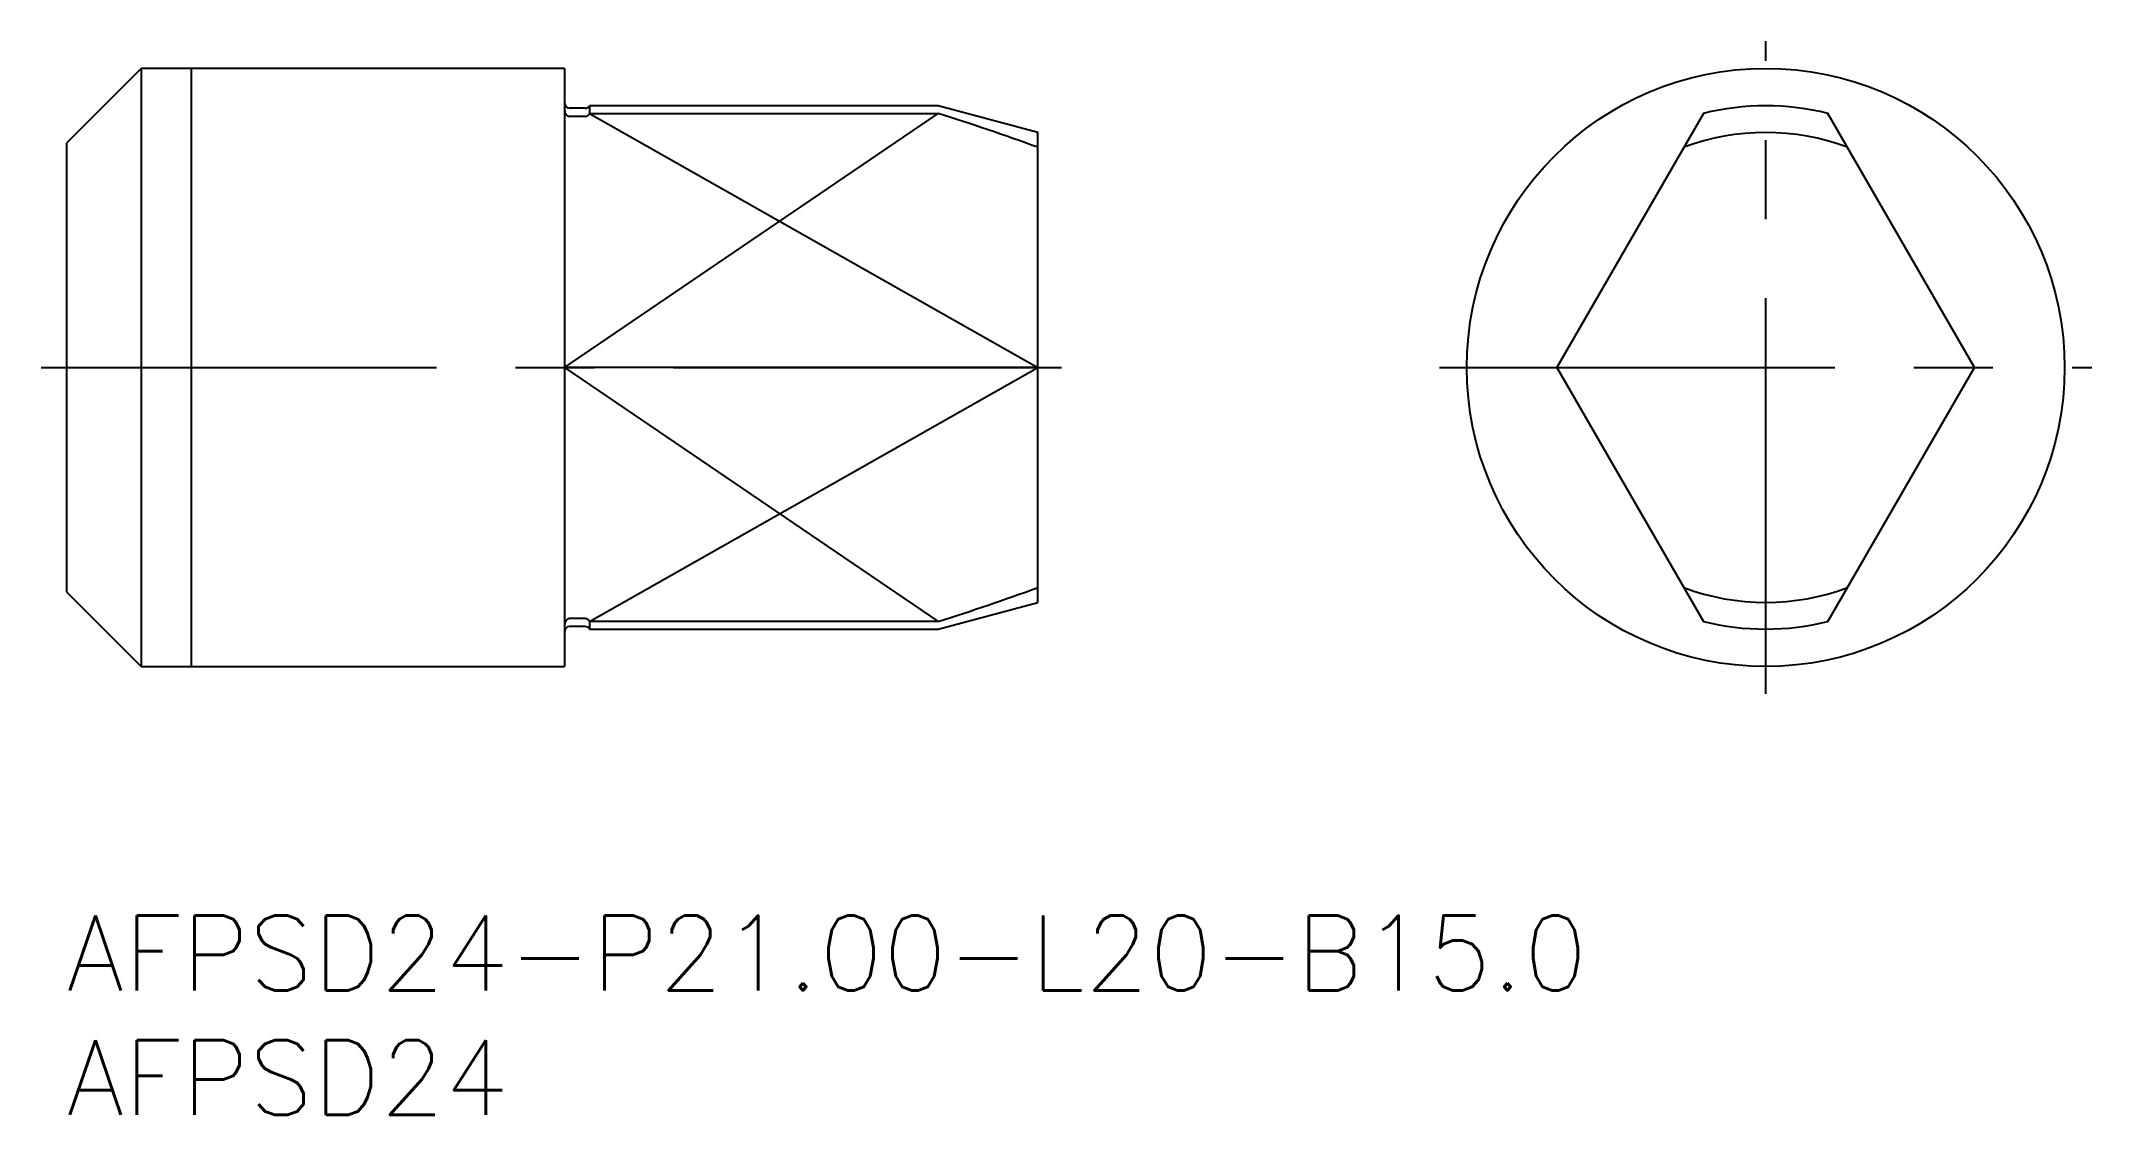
# Model space of a CAD drawing. Extents: x -1 to 81.3, y -8 to 35.1.
import ezdxf

# ---------------------------------------------------------------- set-up
doc = ezdxf.new("R2010")
doc.units = 0
doc.header["$LTSCALE"] = 0.5
doc.linetypes.add('CENTER', pattern=[50.8, 31.75, -6.35, 6.35, -6.35])
for name, color, linetype in [('MSM_CENTER', 1, 'CENTER'), ('MSM_CONTINUOUS', 7, 'CONTINUOUS'), ('MSM_NARROW', 5, 'CONTINUOUS'), ('MSM_PART_NUMBER', 7, 'CONTINUOUS')]:
    doc.layers.add(name, color=color, linetype=linetype)
doc.styles.get("Standard").update_dxf_attribs({"font": 'txt.shx', "height": 1.5, "bigfont": 'bigfont.shx'})

# ---------------------------------------------------------------- blocks, each defined once
blk = doc.blocks.new('*U15')
at = {"layer": 'MSM_PART_NUMBER'}
blk.add_text('AFPSD24-P21.00-L20-B15.0', height=3, dxfattribs=at).set_placement((0, -3))
blk = doc.blocks.new('*U16')
at = {"layer": 'MSM_PART_NUMBER'}
blk.add_text('AFPSD24', height=3, dxfattribs=at).set_placement((0, -8))

msp = doc.modelspace()

# ---------------------------------------------------------------- linework, layer by layer
at = {"layer": 'MSM_CENTER'}
for p, q in [((68.23, 8.9), (68.23, 35.1)), ((-1.025, 22), (39.95, 22)), ((55.13, 22), (81.33, 22))]:
    msp.add_line(p, q, dxfattribs=at)
at = {"layer": 'MSM_CONTINUOUS'}
for p, q in [((3, 34), (0, 31)), ((20, 34), (3, 34)), ((3, 34), (3, 10)), ((20, 34), (20, 10)), ((20.827, 32.4), (20.2, 32.4)), ((35, 32.5), (21, 32.5)), ((21, 32.5), (21, 32.198)), ((21, 32.198), (35, 32.198)), ((39, 31.428), (35, 32.5)), ((65.73, 32.198), (59.843, 22)), ((76.618, 22), (70.73, 32.198)), ((20.827, 32.078), (20.2, 32.078)), ((39, 12.572), (39, 31.428)), ((0, 31), (0, 13)), ((39, 22), (20, 22)), ((59.843, 22), (65.73, 11.802)), ((70.73, 11.802), (76.618, 22)), ((0, 13), (3, 10)), ((35, 11.5), (39, 12.572)), ((20.827, 11.922), (20.2, 11.922)), ((20.827, 11.6), (20.2, 11.6)), ((21, 11.802), (21, 11.5)), ((35, 11.802), (21, 11.802)), ((21, 11.5), (35, 11.5)), ((3, 10), (20, 10))]:
    msp.add_line(p, q, dxfattribs=at)
msp.add_circle((68.23, 22), 12, dxfattribs=at)
for centre, radius, start, end in [((20.2, 32.6), 0.2, 180, 270), ((20.269, 32.316), 0.269, 179.62081, 215.91824), ((20.206, 32.267), 0.19, 215.3116, 268.1357), ((20.827, 32.6), 0.2, 270, 330), ((20.816, 32.278), 0.201, 273.10175, 336.53815), ((0.934, -74.492), 111.996, 70.13031, 72.29205), ((68.23, 22), 10.5, 76.22585, 103.77415), ((68.23, 22), 9.428, 69.6045, 110.3955), ((0.934, 118.492), 111.996, 287.70795, 289.86969), ((68.23, 22), 9.428, 249.6045, 290.3955), ((20.269, 11.684), 0.269, 144.08176, 180.37919), ((20.2, 11.4), 0.2, 90, 180), ((20.206, 11.733), 0.19, 91.8643, 144.6884), ((20.816, 11.722), 0.201, 23.46185, 86.89825), ((20.827, 11.4), 0.2, 30, 90), ((68.23, 22), 10.5, 256.22585, 283.77415)]:
    msp.add_arc(centre, radius, start, end, dxfattribs=at)
at = {"layer": 'MSM_NARROW'}
for p, q in [((5, 34), (5, 10)), ((20, 22), (35, 32.198)), ((21, 32.198), (39, 22)), ((20, 22), (35, 11.802)), ((21, 11.802), (39, 22))]:
    msp.add_line(p, q, dxfattribs=at)

# ---------------------------------------------------------------- block references
at = {"layer": 'MSM_CONTINUOUS'}
for name in ['*U15', '*U16']:
    msp.add_blockref(name, (0, 0), dxfattribs=at)

doc.saveas('drawing.dxf')
